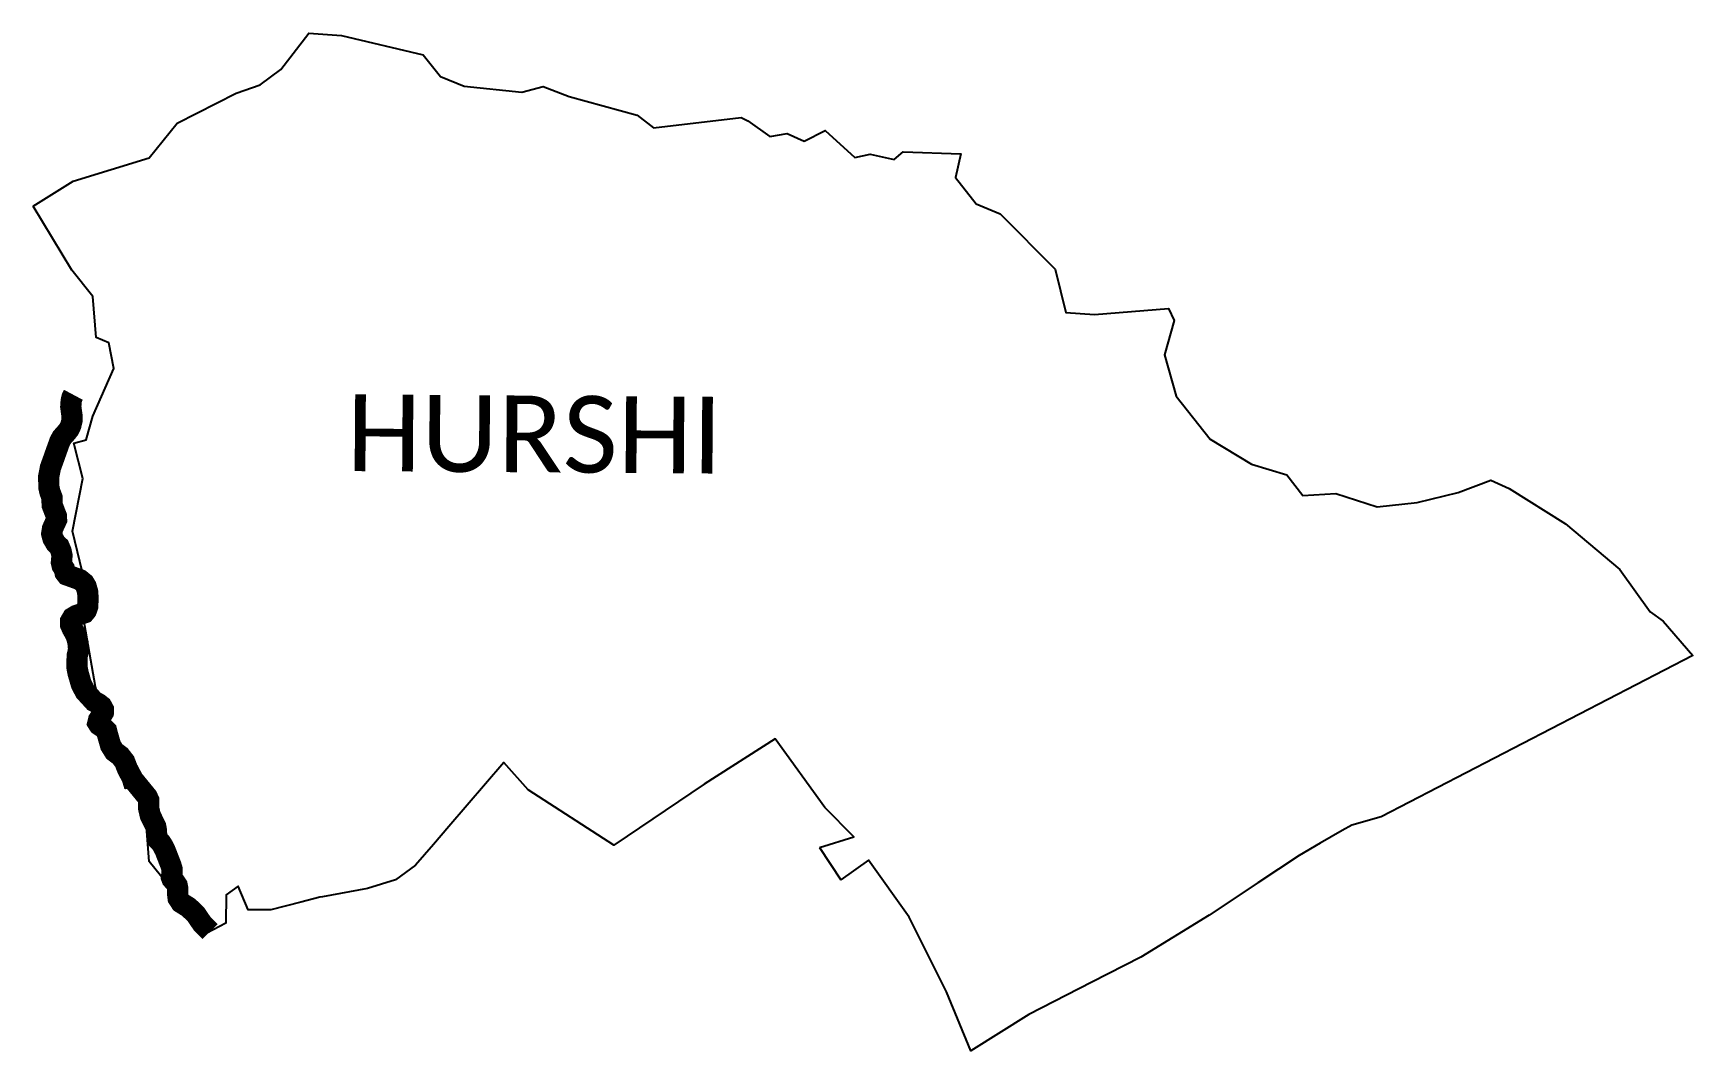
# Model space of a CAD drawing. Header units: metres. Extents: x 322964 to 326866, y 1820442 to 1822835.
import ezdxf

# ---------------------------------------------------------------- set-up
doc = ezdxf.new("R2010")
doc.units = ezdxf.units.M
for name, color, linetype in [('NATURALLY PROTECTED', 3, 'Continuous'), ('village', 4, 'Continuous'), ('VILLAGE NAME', 250, 'Continuous')]:
    doc.layers.add(name, color=color, linetype=linetype)

msp = doc.modelspace()

# ---------------------------------------------------------------- linework, layer by layer
at = {"layer": 'NATURALLY PROTECTED', "flags": 128}
msp.add_lwpolyline([(323058.2, 1821984.5, 50, 50, 0), (323055, 1821978.5, 50, 50, 0), (323054, 1821974.3, 50, 50, 0), (323053, 1821970, 50, 50, 0), (323052, 1821956.5, 50, 50, 0), (323053.4, 1821946.1, 50, 50, 0), (323055.2, 1821933.4, 50, 50, 0), (323054.9, 1821924, 50, 50, 0), (323052.1, 1821912.4, 50, 50, 0), (323048.1, 1821903.8, 50, 50, 0), (323042.3, 1821896.4, 50, 50, 0), (323031.4, 1821884.2, 50, 50, 0), (323026.5, 1821875.5, 50, 50, 0), (323022.1, 1821863.2, 50, 50, 0), (323016, 1821846.2, 50, 50, 0), (323012.6, 1821836.5, 50, 50, 0), (323004.2, 1821813.2, 50, 50, 0), (323000.2, 1821792.4, 50, 50, 0), (323000.5, 1821767.2, 50, 50, 0), (323003, 1821756.1, 50, 50, 0), (323008, 1821742.7, 50, 50, 0), (323008.1, 1821732.8, 50, 50, 0), (323008.3, 1821724.9, 50, 50, 0), (323011.5, 1821716.6, 50, 50, 0), (323014.7, 1821708.1, 50, 50, 0), (323018.3, 1821699, 50, 50, 0), (323018.6, 1821690.4, 50, 50, 0), (323014.8, 1821682.3, 50, 50, 0), (323009.1, 1821669.7, 50, 50, 0), (323007.2, 1821657.7, 50, 50, 0), (323010.1, 1821646.9, 50, 50, 0), (323016.8, 1821635.3, 50, 50, 0), (323024.6, 1821627.8, 50, 50, 0), (323029.1, 1821617.2, 50, 50, 0), (323031.4, 1821606.5, 50, 50, 0), (323030, 1821590, 50, 50, 0), (323031.8, 1821582.6, 50, 50, 0), (323036.8, 1821575.3, 50, 50, 0), (323038.7, 1821566.1, 50, 50, 0), (323042.8, 1821560.8, 50, 50, 0), (323057.8, 1821555.4, 50, 50, 0), (323073.7, 1821549.6, 50, 50, 0), (323083.4, 1821541.7, 50, 50, 0), (323087.9, 1821534.1, 50, 50, 0), (323091.6, 1821521.5, 50, 50, 0), (323092.8, 1821505.8, 50, 50, 0), (323091.7, 1821486.4, 50, 50, 0), (323088.5, 1821477.2, 50, 50, 0), (323084.1, 1821471.8, 50, 50, 0), (323073.2, 1821468.2, 50, 50, 0), (323064.9, 1821465.4, 50, 50, 0), (323060.1, 1821462.5, 50, 50, 0), (323056.4, 1821460.3, 50, 50, 0), (323051.7, 1821452.2, 50, 50, 0), (323051.5, 1821444, 50, 50, 0), (323055.6, 1821434.6, 50, 50, 0), (323062.6, 1821422.4, 50, 50, 0), (323066.6, 1821412.3, 50, 50, 0), (323069.1, 1821400.7, 50, 50, 0), (323070.5, 1821385.4, 50, 50, 0), (323067.2, 1821371.1, 50, 50, 0), (323066.3, 1821345.2, 50, 50, 0), (323069.4, 1821329.5, 50, 50, 0), (323076.8, 1821304, 50, 50, 0), (323085.7, 1821286.8, 50, 50, 0), (323106.8, 1821263.7, 50, 50, 0), (323117.7, 1821257.8, 50, 50, 0), (323124.5, 1821252.4, 50, 50, 0), (323128.6, 1821244.8, 50, 50, 0), (323128.4, 1821237.3, 50, 50, 0), (323123.7, 1821229.8, 50, 50, 0), (323117.5, 1821220.1, 50, 50, 0), (323115.7, 1821212.7, 50, 50, 0), (323118.4, 1821208.4, 50, 50, 0), (323129.8, 1821200.6, 50, 50, 0), (323136.2, 1821194.4, 50, 50, 0), (323137.9, 1821187.4, 50, 50, 0), (323145.8, 1821159.7, 50, 50, 0), (323154.6, 1821145.7, 50, 50, 0), (323168.1, 1821135.6, 50, 50, 0), (323178.6, 1821122.1, 50, 50, 0), (323185.2, 1821105, 50, 50, 0), (323198.4, 1821080, 50, 50, 0), (323211.1, 1821064.4, 50, 50, 0), (323224.1, 1821048.5, 50, 50, 0), (323231.5, 1821039.5, 50, 50, 0), (323235.1, 1821031.7, 50, 50, 0), (323235.2, 1821023.2, 50, 50, 0), (323235.4, 1821011.1, 50, 50, 0), (323239.1, 1820995.1, 50, 50, 0), (323247, 1820979.1, 50, 50, 0), (323251.6, 1820969.7, 50, 50, 0), (323253, 1820962.6, 50, 50, 0), (323254.2, 1820947, 50, 50, 0), (323256.5, 1820938.9, 50, 50, 0), (323262.9, 1820932.5, 50, 50, 0), (323267.2, 1820926.2, 50, 50, 0), (323273.3, 1820914.6, 50, 50, 0), (323277.8, 1820903.2, 50, 50, 0), (323282.5, 1820891, 50, 50, 0), (323287.3, 1820878.7, 50, 50, 0), (323290.2, 1820869.1, 50, 50, 0), (323290.3, 1820861, 50, 50, 0), (323288.7, 1820849.8, 50, 50, 0), (323290.2, 1820845.9, 50, 50, 0), (323296.9, 1820838.6, 50, 50, 0), (323302.1, 1820831, 50, 50, 0), (323303.3, 1820825, 50, 50, 0), (323303.2, 1820811.6, 50, 50, 0), (323304.6, 1820800.4, 50, 50, 0), (323311.3, 1820790.3, 50, 50, 0), (323321.4, 1820784, 50, 50, 0), (323329.2, 1820779.1, 50, 50, 0), (323346.1, 1820762.9, 50, 50, 0), (323361.1, 1820740.8, 50, 50, 0), (323374.5, 1820727.2, 50, 50, 0), (323379.4, 1820722.2, 50, 50, 0)], format="xyseb", dxfattribs=at)
at = {"layer": 'village'}
for points in [[(322963.7, 1822428.4), (323057.9, 1822486.9), (323236.4, 1822542.1), (323302.5, 1822623.5), (323440.9, 1822694.1), (323497.4, 1822713.1), (323546, 1822749.2), (323611.6, 1822834.8), (323688.9, 1822829.4), (323880.6, 1822783.7), (323921, 1822733.2), (323977, 1822710), (324112.8, 1822696.3), (324162.9, 1822709.3), (324224.2, 1822686.3), (324383.8, 1822642.2), (324421.9, 1822612.6), (324628.2, 1822636.4), (324644.2, 1822628.7), (324695.8, 1822591.5), (324736.5, 1822599), (324776.9, 1822580.7), (324826.2, 1822605.7), (324895.8, 1822542.5), (324931.5, 1822550.1), (324988.5, 1822538.1), (325009.4, 1822556.1), (325145, 1822551.5), (325132.3, 1822495.4), (325180.8, 1822433.8), (325237.4, 1822410.3), (325366.7, 1822280), (325392.1, 1822178.2), (325459.2, 1822173.7), (325633.3, 1822187.2), (325646.5, 1822159.4), (325623.9, 1822078.1), (325651, 1821981), (325730.8, 1821879.8), (325828.5, 1821821.1), (325911.2, 1821796.1), (325949.4, 1821747.6), (326026.9, 1821752.1), (326124, 1821720.9), (326218.1, 1821730.9), (326314.2, 1821754.8), (326391.3, 1821784.1), (326434.5, 1821764.4), (326566.8, 1821681), (326694.1, 1821573.8), (326766.1, 1821473.9), (326796.1, 1821452.3), (326866, 1821371.5), (326133.1, 1820992.3), (326063.9, 1820972.4), (326041.6, 1820959.7), (325989.6, 1820929.9), (325940.1, 1820901), (325843.6, 1820836.9), (325728.8, 1820760.7), (325568.3, 1820662), (325453.1, 1820603.1), (325304.7, 1820527.3), (325168.5, 1820441.9), (325111, 1820580.9), (325023.2, 1820756.5), (324927.8, 1820890.1), (324863, 1820843.9)], [(324812.8, 1820919.8), (324893.5, 1820945), (324825.1, 1821014.3), (324708.5, 1821175.4), (324541.2, 1821069.2), (324329.2, 1820925.4), (324127.9, 1821055.5), (324070.5, 1821119.8), (323941.3, 1820969.7), (323904.8, 1820927.2), (323862.6, 1820878.1), (323815.4, 1820843.6), (323750.1, 1820823.2), (323643.9, 1820803.9), (323637.8, 1820802.8), (323592.8, 1820791.3), (323522.5, 1820773.3), (323468.9, 1820773.3), (323445.8, 1820828.7), (323417.3, 1820809), (323416.3, 1820741.7), (323371.6, 1820718.2), (323295.2, 1820780.6), (323299.8, 1820808.4), (323236, 1820886.7), (323227.4, 1820999), (323198, 1821061), (323180.4, 1821058.7), (323110.1, 1821297.4), (323082.3, 1821459.4), (323095.7, 1821498.1), (323056.1, 1821664.2), (323080.3, 1821787.4), (323059.2, 1821870.5), (323088, 1821878.5), (323104.2, 1821934.1), (323153.2, 1822046.3), (323141.8, 1822106.7), (323111.9, 1822119), (323103.7, 1822215.7), (323054.6, 1822277.8), (322963.7, 1822428.4)], [(324812.8, 1820919.8), (324863, 1820843.9)]]:
    msp.add_lwpolyline(points, dxfattribs=at)

# ---------------------------------------------------------------- texts
at = {"layer": 'VILLAGE NAME', "insert": (323701.6, 1821985.5), "char_height": 180.345, "attachment_point": 1, "rotation": 359.6139}
msp.add_mtext_dynamic_manual_height_columns('{\\fCalibri|b0|i0|c0|p34;HURSHI}', width=1779.605, gutter_width=901.7, heights=[0], dxfattribs=at)

doc.saveas('drawing.dxf')
